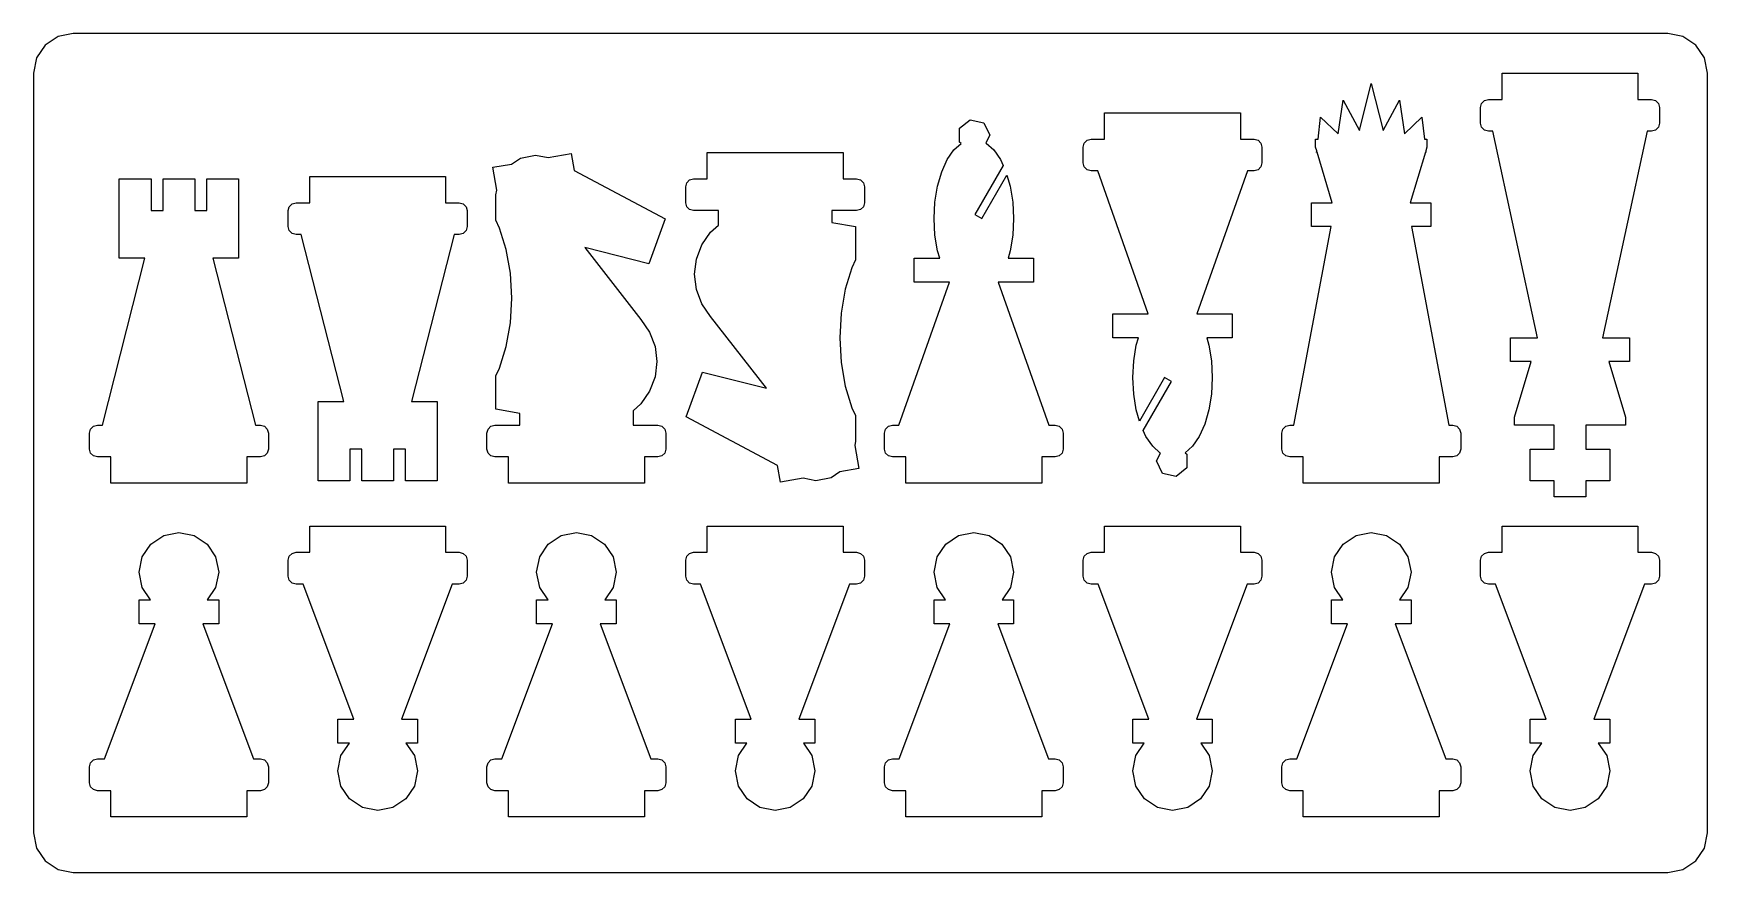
# Model space of a CAD drawing. Header units: metres. Extents: x 0 to 210, y 0 to 105.
import ezdxf

# ---------------------------------------------------------------- set-up
doc = ezdxf.new("R2010")
doc.units = ezdxf.units.M

msp = doc.modelspace()

# ---------------------------------------------------------------- linework, layer by layer
for p, q in [((4.7, 105.3), (2.78658, 104.919)), ((205.3, 105.3), (4.7, 105.3)), ((207.213, 104.919), (205.3, 105.3)), ((1.16446, 103.836), (0.0806, 102.213)), ((2.78658, 104.919), (1.16446, 103.836)), ((208.836, 103.836), (207.213, 104.919)), ((209.919, 102.213), (208.836, 103.836)), ((0.0806, 102.213), (-0.29999, 100.3)), ((210.3, 100.3), (209.919, 102.213)), ((-0.29999, 100.3), (-0.29999, 4.7)), ((166.524, 93.0944), (168, 99)), ((168, 99), (169.476, 93.0944)), ((184.45, 97), (184.45, 100.3)), ((184.45, 100.3), (201.55, 100.3)), ((201.55, 100.3), (201.55, 97)), ((210.3, 4.7), (210.3, 100.3)), ((163.831, 92.677), (164.458, 96.9088)), ((164.458, 96.9088), (166.524, 93.0944)), ((169.476, 93.0944), (171.542, 96.9088)), ((171.542, 96.9088), (172.169, 92.677)), ((182.25, 96.866), (182.75, 97)), ((182.75, 97), (184.45, 97)), ((201.55, 97), (203.25, 97)), ((203.25, 97), (203.75, 96.866)), ((134.45, 92), (134.45, 95.3)), ((134.45, 95.3), (151.55, 95.3)), ((151.55, 95.3), (151.55, 92)), ((181.75, 96), (181.884, 96.5)), ((181.75, 94), (181.75, 96)), ((181.884, 96.5), (182.25, 96.866)), ((203.75, 96.866), (204.116, 96.5)), ((204.116, 96.5), (204.25, 96)), ((204.25, 96), (204.25, 94)), ((116.198, 93.3678), (117.555, 94.4498)), ((116.198, 91.6322), (116.198, 93.3678)), ((117.555, 94.4498), (119.247, 94.0637)), ((119.247, 94.0637), (120, 92.5)), ((161.314, 92), (161.632, 94.7588)), ((161.632, 94.7588), (163.831, 92.677)), ((172.169, 92.677), (174.368, 94.7588)), ((174.368, 94.7588), (174.686, 92)), ((181.884, 93.5), (181.75, 94)), ((182.25, 93.134), (181.884, 93.5)), ((182.75, 93), (182.25, 93.134)), ((183.307, 93), (182.75, 93)), ((188.92, 67), (183.307, 93)), ((202.693, 93), (197.08, 67)), ((203.25, 93), (202.693, 93)), ((203.75, 93.134), (203.25, 93)), ((204.116, 93.5), (203.75, 93.134)), ((204.25, 94), (204.116, 93.5)), ((114.654, 89.4314), (115.5, 90.6602)), ((115.5, 90.6602), (116.406, 91.4667)), ((116.406, 91.4667), (116.198, 91.6322)), ((120, 92.5), (119.527, 91.5182)), ((119.527, 91.5182), (119.545, 91.5106)), ((119.545, 91.5106), (120.5, 90.6602)), ((120.5, 90.6602), (121.346, 89.4314)), ((131.75, 91), (131.884, 91.5)), ((131.75, 89), (131.75, 91)), ((131.884, 91.5), (132.25, 91.866)), ((132.25, 91.866), (132.75, 92)), ((132.75, 92), (134.45, 92)), ((151.55, 92), (153.25, 92)), ((153.25, 92), (153.75, 91.866)), ((153.75, 91.866), (154.116, 91.5)), ((154.116, 91.5), (154.25, 91)), ((154.25, 91), (154.25, 89)), ((161, 91), (161, 92)), ((161, 92), (161.314, 92)), ((161.144, 90.5197), (161, 91)), ((174.686, 92), (175, 92)), ((175, 91), (174.856, 90.5197)), ((175, 92), (175, 91)), ((57.4791, 88.4544), (59.8415, 88.871)), ((57.988, 85.5681), (57.4791, 88.4544)), ((59.8415, 88.871), (60.9616, 89.6194)), ((60.9616, 89.6194), (62.875, 90)), ((62.875, 90), (64.4583, 89.685)), ((64.4583, 89.685), (67.3271, 90.1909)), ((67.3271, 90.1909), (67.7015, 88.068)), ((84.45, 87), (84.45, 90.3)), ((84.45, 90.3), (101.55, 90.3)), ((101.55, 90.3), (101.55, 87)), ((113.955, 87.8778), (114.654, 89.4314)), ((121.692, 88.6624), (118.134, 82.5)), ((121.346, 89.4314), (121.692, 88.6624)), ((131.884, 88.5), (131.75, 89)), ((132.25, 88.134), (131.884, 88.5)), ((154.116, 88.5), (153.75, 88.134)), ((154.25, 89), (154.116, 88.5)), ((161.121, 90.3159), (161.144, 90.5197)), ((161.197, 90.3437), (161.121, 90.3159)), ((163.1, 84), (161.197, 90.3437)), ((174.803, 90.3437), (172.9, 84)), ((174.879, 90.3159), (174.803, 90.3437)), ((174.856, 90.5197), (174.879, 90.3159)), ((10.5, 77), (10.5, 87)), ((10.5, 87), (14.5, 87)), ((14.5, 87), (14.5, 83)), ((16, 83), (16, 87)), ((16, 87), (20, 87)), ((20, 87), (20, 83)), ((21.5, 83), (21.5, 87)), ((21.5, 87), (25.5, 87)), ((25.5, 87), (25.5, 77)), ((34.45, 84), (34.45, 87.3)), ((34.45, 87.3), (51.55, 87.3)), ((51.55, 87.3), (51.55, 84)), ((67.7015, 88.068), (79.1815, 81.9541)), ((81.75, 86), (81.884, 86.5)), ((81.884, 86.5), (82.25, 86.866)), ((82.25, 86.866), (82.75, 87)), ((82.75, 87), (84.45, 87)), ((101.55, 87), (103.25, 87)), ((103.25, 87), (103.75, 86.866)), ((103.75, 86.866), (104.116, 86.5)), ((104.116, 86.5), (104.25, 86)), ((113.432, 86.0674), (113.955, 87.8778)), ((119, 82), (122.161, 87.4754)), ((122.161, 87.4754), (122.568, 86.0674)), ((132.75, 88), (132.25, 88.134)), ((133.582, 88), (132.75, 88)), ((139.94, 70), (133.582, 88)), ((152.418, 88), (146.06, 70)), ((153.25, 88), (152.418, 88)), ((153.75, 88.134), (153.25, 88)), ((57.875, 85), (57.988, 85.5681)), ((57.875, 81.8), (57.875, 85)), ((81.75, 84), (81.75, 86)), ((104.25, 86), (104.25, 84)), ((113.109, 84.0791), (113.432, 86.0674)), ((122.568, 86.0674), (122.891, 84.0791)), ((14.5, 83), (16, 83)), ((20, 83), (21.5, 83)), ((31.75, 83), (31.884, 83.5)), ((31.75, 81), (31.75, 83)), ((31.884, 83.5), (32.25, 83.866)), ((32.25, 83.866), (32.75, 84)), ((32.75, 84), (34.45, 84)), ((51.55, 84), (53.25, 84)), ((53.25, 84), (53.75, 83.866)), ((53.75, 83.866), (54.116, 83.5)), ((54.116, 83.5), (54.25, 83)), ((54.25, 83), (54.25, 81)), ((81.884, 83.5), (81.75, 84)), ((82.25, 83.134), (81.884, 83.5)), ((82.75, 83), (82.25, 83.134)), ((85.875, 83), (82.75, 83)), ((85.875, 81.1804), (85.875, 83)), ((103.25, 83), (100.125, 83)), ((100.125, 83), (100.125, 81.5161)), ((103.75, 83.134), (103.25, 83)), ((104.116, 83.5), (103.75, 83.134)), ((104.25, 84), (104.116, 83.5)), ((113, 82), (113.109, 84.0791)), ((118.134, 82.5), (119, 82)), ((122.891, 84.0791), (123, 82)), ((160.5, 81), (160.5, 84)), ((160.5, 84), (163.1, 84)), ((172.9, 84), (175.5, 84)), ((175.5, 84), (175.5, 81)), ((31.884, 80.5), (31.75, 81)), ((32.25, 80.134), (31.884, 80.5)), ((32.75, 80), (32.25, 80.134)), ((53.75, 80.134), (53.25, 80)), ((54.116, 80.5), (53.75, 80.134)), ((54.25, 81), (54.116, 80.5)), ((58.3471, 80.8168), (57.875, 81.8)), ((59.1834, 78.101), (58.3471, 80.8168)), ((79.1815, 81.9541), (77.1294, 76.3159)), ((83.7914, 78.7178), (84.8869, 80.305)), ((84.8869, 80.305), (85.875, 81.1804)), ((100.125, 81.5161), (103.125, 81)), ((103.125, 81), (103.125, 76.8)), ((113.109, 79.9209), (113, 82)), ((123, 82), (122.891, 79.9209)), ((158.25, 56), (162.938, 81)), ((162.938, 81), (160.5, 81)), ((175.5, 81), (173.062, 81)), ((173.062, 81), (177.75, 56)), ((33.3839, 80), (32.75, 80)), ((38.7277, 59), (33.3839, 80)), ((52.6161, 80), (47.2723, 59)), ((53.25, 80), (52.6161, 80)), ((59.7002, 75.1187), (59.1834, 78.101)), ((77.1294, 76.3159), (69.0656, 78.3432)), ((69.0656, 78.3432), (76.1131, 69.305)), ((83.1075, 76.9145), (83.7914, 78.7178)), ((113.432, 77.9326), (113.109, 79.9209)), ((113.702, 77), (113.432, 77.9326)), ((122.568, 77.9326), (122.298, 77)), ((122.891, 79.9209), (122.568, 77.9326)), ((8.38393, 56), (13.7277, 77)), ((13.7277, 77), (10.5, 77)), ((25.5, 77), (22.2723, 77)), ((22.2723, 77), (27.6161, 56)), ((82.875, 75), (83.1075, 76.9145)), ((102.653, 75.8168), (101.817, 73.1011)), ((103.125, 76.8), (102.653, 75.8168)), ((110.5, 74), (110.5, 77)), ((110.5, 77), (113.702, 77)), ((122.298, 77), (125.5, 77)), ((125.5, 77), (125.5, 74)), ((59.875, 72), (59.7002, 75.1187)), ((83.1075, 73.0855), (82.875, 75)), ((108.582, 56), (114.94, 74)), ((114.94, 74), (110.5, 74)), ((125.5, 74), (121.06, 74)), ((121.06, 74), (127.418, 56)), ((59.7002, 68.8813), (59.875, 72)), ((83.7914, 71.2822), (83.1075, 73.0855)), ((101.817, 73.1011), (101.3, 70.1187)), ((84.8869, 69.695), (83.7914, 71.2822)), ((91.9344, 60.6568), (84.8869, 69.695)), ((101.3, 70.1187), (101.125, 67)), ((135.5, 67), (135.5, 70)), ((135.5, 70), (139.94, 70)), ((146.06, 70), (150.5, 70)), ((150.5, 70), (150.5, 67)), ((59.1834, 65.8989), (59.7002, 68.8813)), ((76.1131, 69.305), (77.2086, 67.7178)), ((77.2086, 67.7178), (77.8925, 65.9145)), ((58.3471, 63.1832), (59.1834, 65.8989)), ((77.8925, 65.9145), (78.125, 64)), ((101.125, 67), (101.3, 63.8813)), ((138.702, 67), (135.5, 67)), ((138.109, 64.0791), (138.432, 66.0674)), ((138.432, 66.0674), (138.702, 67)), ((150.5, 67), (147.298, 67)), ((147.298, 67), (147.568, 66.0674)), ((147.568, 66.0674), (147.891, 64.0791)), ((185.5, 64), (185.5, 67)), ((185.5, 67), (188.92, 67)), ((197.08, 67), (200.5, 67)), ((200.5, 67), (200.5, 64)), ((57.875, 62.2), (58.3471, 63.1832)), ((78.125, 64), (77.8925, 62.0855)), ((101.3, 63.8813), (101.817, 60.899)), ((138, 62), (138.109, 64.0791)), ((147.891, 64.0791), (148, 62)), ((188.1, 64), (185.5, 64)), ((186, 57), (188.1, 64)), ((200.5, 64), (197.9, 64)), ((197.9, 64), (200, 57)), ((57.875, 58), (57.875, 62.2)), ((77.8925, 62.0855), (77.2086, 60.2822)), ((81.8185, 57.0459), (83.8706, 62.6841)), ((83.8706, 62.6841), (91.9344, 60.6568)), ((138.109, 59.9209), (138, 62)), ((142, 62), (138.839, 56.5246)), ((139.308, 55.3376), (142.866, 61.5)), ((142.866, 61.5), (142, 62)), ((148, 62), (147.891, 59.9209)), ((35.5, 49), (35.5, 59)), ((35.5, 59), (38.7277, 59)), ((47.2723, 59), (50.5, 59)), ((50.5, 59), (50.5, 49)), ((77.2086, 60.2822), (76.1131, 58.695)), ((101.817, 60.899), (102.653, 58.1832)), ((138.432, 57.9326), (138.109, 59.9209)), ((147.891, 59.9209), (147.568, 57.9326)), ((60.875, 57.4839), (57.875, 58)), ((60.875, 56), (60.875, 57.4839)), ((76.1131, 58.695), (75.125, 57.8196)), ((75.125, 57.8196), (75.125, 56)), ((93.2985, 50.932), (81.8185, 57.0459)), ((102.653, 58.1832), (103.125, 57.2)), ((103.125, 57.2), (103.125, 54)), ((138.839, 56.5246), (138.432, 57.9326)), ((147.568, 57.9326), (147.045, 56.1222)), ((186, 56), (186, 57)), ((200, 57), (200, 56)), ((6.75, 55), (6.88399, 55.5)), ((6.75, 53), (6.75, 55)), ((6.88399, 55.5), (7.25, 55.866)), ((7.25, 55.866), (7.75, 56)), ((7.75, 56), (8.38393, 56)), ((27.6161, 56), (28.25, 56)), ((28.25, 56), (28.75, 55.866)), ((28.75, 55.866), (29.116, 55.5)), ((29.116, 55.5), (29.25, 55)), ((29.25, 55), (29.25, 53)), ((56.75, 55), (56.884, 55.5)), ((56.75, 53), (56.75, 55)), ((56.884, 55.5), (57.25, 55.866)), ((57.25, 55.866), (57.75, 56)), ((57.75, 56), (60.875, 56)), ((75.125, 56), (78.25, 56)), ((78.25, 56), (78.75, 55.866)), ((78.75, 55.866), (79.116, 55.5)), ((79.116, 55.5), (79.25, 55)), ((79.25, 55), (79.25, 53)), ((106.75, 55), (106.884, 55.5)), ((106.75, 53), (106.75, 55)), ((106.884, 55.5), (107.25, 55.866)), ((107.25, 55.866), (107.75, 56)), ((107.75, 56), (108.582, 56)), ((127.418, 56), (128.25, 56)), ((128.25, 56), (128.75, 55.866)), ((128.75, 55.866), (129.116, 55.5)), ((129.116, 55.5), (129.25, 55)), ((129.25, 55), (129.25, 53)), ((139.654, 54.5686), (139.308, 55.3376)), ((147.045, 56.1222), (146.346, 54.5686)), ((156.75, 55), (156.884, 55.5)), ((156.75, 53), (156.75, 55)), ((156.884, 55.5), (157.25, 55.866)), ((157.25, 55.866), (157.75, 56)), ((157.75, 56), (158.25, 56)), ((177.75, 56), (178.25, 56)), ((178.25, 56), (178.75, 55.866)), ((178.75, 55.866), (179.116, 55.5)), ((179.116, 55.5), (179.25, 55)), ((179.25, 55), (179.25, 53)), ((191, 56), (186, 56)), ((191, 53), (191, 56)), ((200, 56), (195, 56)), ((195, 56), (195, 53)), ((6.88399, 52.5), (6.75, 53)), ((29.25, 53), (29.116, 52.5)), ((41, 53), (39.5, 53)), ((39.5, 53), (39.5, 49)), ((41, 49), (41, 53)), ((46.5, 53), (45, 53)), ((45, 53), (45, 49)), ((46.5, 49), (46.5, 53)), ((56.884, 52.5), (56.75, 53)), ((79.25, 53), (79.116, 52.5)), ((103.125, 54), (103.012, 53.4319)), ((103.012, 53.4319), (103.521, 50.5456)), ((106.884, 52.5), (106.75, 53)), ((129.25, 53), (129.116, 52.5)), ((140.5, 53.3398), (139.654, 54.5686)), ((141.455, 52.4894), (140.5, 53.3398)), ((145.5, 53.3398), (144.594, 52.5333)), ((146.346, 54.5686), (145.5, 53.3398)), ((156.884, 52.5), (156.75, 53)), ((179.25, 53), (179.116, 52.5)), ((188, 49), (188, 53)), ((188, 53), (191, 53)), ((195, 53), (198, 53)), ((198, 53), (198, 49)), ((7.25, 52.134), (6.88399, 52.5)), ((7.75, 52), (7.25, 52.134)), ((9.45001, 52), (7.75, 52)), ((9.45001, 48.7), (9.45001, 52)), ((28.25, 52), (26.55, 52)), ((26.55, 52), (26.55, 48.7)), ((28.75, 52.134), (28.25, 52)), ((29.116, 52.5), (28.75, 52.134)), ((57.25, 52.134), (56.884, 52.5)), ((57.75, 52), (57.25, 52.134)), ((59.45, 52), (57.75, 52)), ((59.45, 48.7), (59.45, 52)), ((78.25, 52), (76.55, 52)), ((76.55, 52), (76.55, 48.7)), ((78.75, 52.134), (78.25, 52)), ((79.116, 52.5), (78.75, 52.134)), ((93.6729, 48.8091), (93.2985, 50.932)), ((103.521, 50.5456), (101.158, 50.129)), ((107.25, 52.134), (106.884, 52.5)), ((107.75, 52), (107.25, 52.134)), ((109.45, 52), (107.75, 52)), ((109.45, 48.7), (109.45, 52)), ((128.25, 52), (126.55, 52)), ((126.55, 52), (126.55, 48.7)), ((128.75, 52.134), (128.25, 52)), ((129.116, 52.5), (128.75, 52.134)), ((141, 51.5), (141.473, 52.4818)), ((141.753, 49.9363), (141, 51.5)), ((141.473, 52.4818), (141.455, 52.4894)), ((144.802, 50.6322), (143.445, 49.5502)), ((144.594, 52.5333), (144.802, 52.3678)), ((144.802, 52.3678), (144.802, 50.6322)), ((157.25, 52.134), (156.884, 52.5)), ((157.75, 52), (157.25, 52.134)), ((159.45, 52), (157.75, 52)), ((159.45, 48.7), (159.45, 52)), ((178.25, 52), (176.55, 52)), ((176.55, 52), (176.55, 48.7)), ((178.75, 52.134), (178.25, 52)), ((179.116, 52.5), (178.75, 52.134)), ((26.55, 48.7), (9.45001, 48.7)), ((39.5, 49), (35.5, 49)), ((45, 49), (41, 49)), ((50.5, 49), (46.5, 49)), ((76.55, 48.7), (59.45, 48.7)), ((96.5417, 49.315), (93.6729, 48.8091)), ((98.125, 49), (96.5417, 49.315)), ((100.038, 49.3806), (98.125, 49)), ((101.158, 50.129), (100.038, 49.3806)), ((126.55, 48.7), (109.45, 48.7)), ((143.445, 49.5502), (141.753, 49.9363)), ((176.55, 48.7), (159.45, 48.7)), ((191, 49), (188, 49)), ((191, 47), (191, 49)), ((198, 49), (195, 49)), ((195, 49), (195, 47)), ((195, 47), (191, 47)), ((16.0866, 42.1194), (18, 42.5)), ((18, 42.5), (19.9134, 42.1194)), ((34.45, 40), (34.45, 43.3)), ((34.45, 43.3), (51.55, 43.3)), ((51.55, 43.3), (51.55, 40)), ((66.0866, 42.1194), (68, 42.5)), ((68, 42.5), (69.9134, 42.1194)), ((84.45, 40), (84.45, 43.3)), ((84.45, 43.3), (101.55, 43.3)), ((101.55, 43.3), (101.55, 40)), ((116.087, 42.1194), (118, 42.5)), ((118, 42.5), (119.913, 42.1194)), ((134.45, 40), (134.45, 43.3)), ((134.45, 43.3), (151.55, 43.3)), ((151.55, 43.3), (151.55, 40)), ((166.087, 42.1194), (168, 42.5)), ((168, 42.5), (169.913, 42.1194)), ((184.45, 40), (184.45, 43.3)), ((184.45, 43.3), (201.55, 43.3)), ((201.55, 43.3), (201.55, 40)), ((13.3806, 39.4134), (14.4645, 41.0355)), ((14.4645, 41.0355), (16.0866, 42.1194)), ((19.9134, 42.1194), (21.5355, 41.0355)), ((21.5355, 41.0355), (22.6194, 39.4134)), ((63.3806, 39.4134), (64.4645, 41.0355)), ((64.4645, 41.0355), (66.0866, 42.1194)), ((69.9134, 42.1194), (71.5355, 41.0355)), ((71.5355, 41.0355), (72.6194, 39.4134)), ((113.381, 39.4134), (114.464, 41.0355)), ((114.464, 41.0355), (116.087, 42.1194)), ((119.913, 42.1194), (121.536, 41.0355)), ((121.536, 41.0355), (122.619, 39.4134)), ((163.381, 39.4134), (164.464, 41.0355)), ((164.464, 41.0355), (166.087, 42.1194)), ((169.913, 42.1194), (171.536, 41.0355)), ((171.536, 41.0355), (172.619, 39.4134)), ((13, 37.5), (13.3806, 39.4134)), ((22.6194, 39.4134), (23, 37.5)), ((31.75, 39), (31.884, 39.5)), ((31.75, 37), (31.75, 39)), ((31.884, 39.5), (32.25, 39.866)), ((32.25, 39.866), (32.75, 40)), ((32.75, 40), (34.45, 40)), ((51.55, 40), (53.25, 40)), ((53.25, 40), (53.75, 39.866)), ((53.75, 39.866), (54.116, 39.5)), ((54.116, 39.5), (54.25, 39)), ((54.25, 39), (54.25, 37)), ((63, 37.5), (63.3806, 39.4134)), ((72.6194, 39.4134), (73, 37.5)), ((81.75, 39), (81.884, 39.5)), ((81.75, 37), (81.75, 39)), ((81.884, 39.5), (82.25, 39.866)), ((82.25, 39.866), (82.75, 40)), ((82.75, 40), (84.45, 40)), ((101.55, 40), (103.25, 40)), ((103.25, 40), (103.75, 39.866)), ((103.75, 39.866), (104.116, 39.5)), ((104.116, 39.5), (104.25, 39)), ((104.25, 39), (104.25, 37)), ((113, 37.5), (113.381, 39.4134)), ((122.619, 39.4134), (123, 37.5)), ((131.75, 39), (131.884, 39.5)), ((131.75, 37), (131.75, 39)), ((131.884, 39.5), (132.25, 39.866)), ((132.25, 39.866), (132.75, 40)), ((132.75, 40), (134.45, 40)), ((151.55, 40), (153.25, 40)), ((153.25, 40), (153.75, 39.866)), ((153.75, 39.866), (154.116, 39.5)), ((154.116, 39.5), (154.25, 39)), ((154.25, 39), (154.25, 37)), ((163, 37.5), (163.381, 39.4134)), ((172.619, 39.4134), (173, 37.5)), ((181.75, 39), (181.884, 39.5)), ((181.75, 37), (181.75, 39)), ((181.884, 39.5), (182.25, 39.866)), ((182.25, 39.866), (182.75, 40)), ((182.75, 40), (184.45, 40)), ((201.55, 40), (203.25, 40)), ((203.25, 40), (203.75, 39.866)), ((203.75, 39.866), (204.116, 39.5)), ((204.116, 39.5), (204.25, 39)), ((204.25, 39), (204.25, 37)), ((13.3806, 35.5866), (13, 37.5)), ((23, 37.5), (22.6194, 35.5866)), ((31.884, 36.5), (31.75, 37)), ((32.25, 36.134), (31.884, 36.5)), ((32.75, 36), (32.25, 36.134)), ((33.625, 36), (32.75, 36)), ((40, 19), (33.625, 36)), ((52.375, 36), (46, 19)), ((53.25, 36), (52.375, 36)), ((53.75, 36.134), (53.25, 36)), ((54.116, 36.5), (53.75, 36.134)), ((54.25, 37), (54.116, 36.5)), ((63.3806, 35.5866), (63, 37.5)), ((73, 37.5), (72.6194, 35.5866)), ((81.884, 36.5), (81.75, 37)), ((82.25, 36.134), (81.884, 36.5)), ((82.75, 36), (82.25, 36.134)), ((83.625, 36), (82.75, 36)), ((90, 19), (83.625, 36)), ((102.375, 36), (96, 19)), ((103.25, 36), (102.375, 36)), ((103.75, 36.134), (103.25, 36)), ((104.116, 36.5), (103.75, 36.134)), ((104.25, 37), (104.116, 36.5)), ((113.381, 35.5866), (113, 37.5)), ((123, 37.5), (122.619, 35.5866)), ((131.884, 36.5), (131.75, 37)), ((132.25, 36.134), (131.884, 36.5)), ((132.75, 36), (132.25, 36.134)), ((133.625, 36), (132.75, 36)), ((140, 19), (133.625, 36)), ((152.375, 36), (146, 19)), ((153.25, 36), (152.375, 36)), ((153.75, 36.134), (153.25, 36)), ((154.116, 36.5), (153.75, 36.134)), ((154.25, 37), (154.116, 36.5)), ((163.381, 35.5866), (163, 37.5)), ((173, 37.5), (172.619, 35.5866)), ((181.884, 36.5), (181.75, 37)), ((182.25, 36.134), (181.884, 36.5)), ((182.75, 36), (182.25, 36.134)), ((183.625, 36), (182.75, 36)), ((190, 19), (183.625, 36)), ((202.375, 36), (196, 19)), ((203.25, 36), (202.375, 36)), ((203.75, 36.134), (203.25, 36)), ((204.116, 36.5), (203.75, 36.134)), ((204.25, 37), (204.116, 36.5)), ((13, 31), (13, 34)), ((13, 34), (14.4407, 34)), ((14.4407, 34), (13.3806, 35.5866)), ((22.6194, 35.5866), (21.5593, 34)), ((21.5593, 34), (23, 34)), ((23, 34), (23, 31)), ((63, 31), (63, 34)), ((63, 34), (64.4407, 34)), ((64.4407, 34), (63.3806, 35.5866)), ((72.6194, 35.5866), (71.5593, 34)), ((71.5593, 34), (73, 34)), ((73, 34), (73, 31)), ((113, 31), (113, 34)), ((113, 34), (114.441, 34)), ((114.441, 34), (113.381, 35.5866)), ((122.619, 35.5866), (121.559, 34)), ((121.559, 34), (123, 34)), ((123, 34), (123, 31)), ((163, 31), (163, 34)), ((163, 34), (164.441, 34)), ((164.441, 34), (163.381, 35.5866)), ((172.619, 35.5866), (171.559, 34)), ((171.559, 34), (173, 34)), ((173, 34), (173, 31)), ((8.625, 14), (15, 31)), ((15, 31), (13, 31)), ((23, 31), (21, 31)), ((21, 31), (27.375, 14)), ((58.625, 14), (65, 31)), ((65, 31), (63, 31)), ((73, 31), (71, 31)), ((71, 31), (77.375, 14)), ((108.625, 14), (115, 31)), ((115, 31), (113, 31)), ((123, 31), (121, 31)), ((121, 31), (127.375, 14)), ((158.625, 14), (165, 31)), ((165, 31), (163, 31)), ((173, 31), (171, 31)), ((171, 31), (177.375, 14)), ((38, 16), (38, 19)), ((38, 19), (40, 19)), ((46, 19), (48, 19)), ((48, 19), (48, 16)), ((88, 16), (88, 19)), ((88, 19), (90, 19)), ((96, 19), (98, 19)), ((98, 19), (98, 16)), ((138, 16), (138, 19)), ((138, 19), (140, 19)), ((146, 19), (148, 19)), ((148, 19), (148, 16)), ((188, 16), (188, 19)), ((188, 19), (190, 19)), ((196, 19), (198, 19)), ((198, 19), (198, 16)), ((39.4407, 16), (38, 16)), ((38.3806, 14.4134), (39.4407, 16)), ((48, 16), (46.5592, 16)), ((46.5592, 16), (47.6194, 14.4134)), ((89.4407, 16), (88, 16)), ((88.3806, 14.4134), (89.4407, 16)), ((98, 16), (96.5593, 16)), ((96.5593, 16), (97.6194, 14.4134)), ((139.441, 16), (138, 16)), ((138.381, 14.4134), (139.441, 16)), ((148, 16), (146.559, 16)), ((146.559, 16), (147.619, 14.4134)), ((189.441, 16), (188, 16)), ((188.381, 14.4134), (189.441, 16)), ((198, 16), (196.559, 16)), ((196.559, 16), (197.619, 14.4134)), ((6.75, 13), (6.88399, 13.5)), ((6.75, 11), (6.75, 13)), ((6.88399, 13.5), (7.25, 13.866)), ((7.25, 13.866), (7.75, 14)), ((7.75, 14), (8.625, 14)), ((27.375, 14), (28.25, 14)), ((28.25, 14), (28.75, 13.866)), ((28.75, 13.866), (29.116, 13.5)), ((29.116, 13.5), (29.25, 13)), ((29.25, 13), (29.25, 11)), ((38, 12.5), (38.3806, 14.4134)), ((47.6194, 14.4134), (48, 12.5)), ((56.75, 13), (56.884, 13.5)), ((56.75, 11), (56.75, 13)), ((56.884, 13.5), (57.25, 13.866)), ((57.25, 13.866), (57.75, 14)), ((57.75, 14), (58.625, 14)), ((77.375, 14), (78.25, 14)), ((78.25, 14), (78.75, 13.866)), ((78.75, 13.866), (79.116, 13.5)), ((79.116, 13.5), (79.25, 13)), ((79.25, 13), (79.25, 11)), ((88, 12.5), (88.3806, 14.4134)), ((97.6194, 14.4134), (98, 12.5)), ((106.75, 13), (106.884, 13.5)), ((106.75, 11), (106.75, 13)), ((106.884, 13.5), (107.25, 13.866)), ((107.25, 13.866), (107.75, 14)), ((107.75, 14), (108.625, 14)), ((127.375, 14), (128.25, 14)), ((128.25, 14), (128.75, 13.866)), ((128.75, 13.866), (129.116, 13.5)), ((129.116, 13.5), (129.25, 13)), ((129.25, 13), (129.25, 11)), ((138, 12.5), (138.381, 14.4134)), ((147.619, 14.4134), (148, 12.5)), ((156.75, 13), (156.884, 13.5)), ((156.75, 11), (156.75, 13)), ((156.884, 13.5), (157.25, 13.866)), ((157.25, 13.866), (157.75, 14)), ((157.75, 14), (158.625, 14)), ((177.375, 14), (178.25, 14)), ((178.25, 14), (178.75, 13.866)), ((178.75, 13.866), (179.116, 13.5)), ((179.116, 13.5), (179.25, 13)), ((179.25, 13), (179.25, 11)), ((188, 12.5), (188.381, 14.4134)), ((197.619, 14.4134), (198, 12.5)), ((6.88399, 10.5), (6.75, 11)), ((29.25, 11), (29.116, 10.5)), ((38.3806, 10.5866), (38, 12.5)), ((39.4645, 8.96448), (38.3806, 10.5866)), ((47.6194, 10.5866), (46.5355, 8.96448)), ((48, 12.5), (47.6194, 10.5866)), ((56.884, 10.5), (56.75, 11)), ((79.25, 11), (79.116, 10.5)), ((88.3806, 10.5866), (88, 12.5)), ((89.4645, 8.96448), (88.3806, 10.5866)), ((97.6194, 10.5866), (96.5355, 8.96448)), ((98, 12.5), (97.6194, 10.5866)), ((106.884, 10.5), (106.75, 11)), ((129.25, 11), (129.116, 10.5)), ((138.381, 10.5866), (138, 12.5)), ((139.464, 8.96448), (138.381, 10.5866)), ((147.619, 10.5866), (146.536, 8.96448)), ((148, 12.5), (147.619, 10.5866)), ((156.884, 10.5), (156.75, 11)), ((179.25, 11), (179.116, 10.5)), ((188.381, 10.5866), (188, 12.5)), ((189.464, 8.96448), (188.381, 10.5866)), ((197.619, 10.5866), (196.536, 8.96448)), ((198, 12.5), (197.619, 10.5866)), ((7.25, 10.134), (6.88399, 10.5)), ((7.75, 10), (7.25, 10.134)), ((9.45001, 10), (7.75, 10)), ((9.45001, 6.70001), (9.45001, 10)), ((28.25, 10), (26.55, 10)), ((26.55, 10), (26.55, 6.70001)), ((28.75, 10.134), (28.25, 10)), ((29.116, 10.5), (28.75, 10.134)), ((41.0866, 7.88062), (39.4645, 8.96448)), ((46.5355, 8.96448), (44.9134, 7.88062)), ((57.25, 10.134), (56.884, 10.5)), ((57.75, 10), (57.25, 10.134)), ((59.45, 10), (57.75, 10)), ((59.45, 6.70001), (59.45, 10)), ((78.25, 10), (76.55, 10)), ((76.55, 10), (76.55, 6.70001)), ((78.75, 10.134), (78.25, 10)), ((79.116, 10.5), (78.75, 10.134)), ((91.0866, 7.88062), (89.4645, 8.96448)), ((96.5355, 8.96448), (94.9134, 7.88062)), ((107.25, 10.134), (106.884, 10.5)), ((107.75, 10), (107.25, 10.134)), ((109.45, 10), (107.75, 10)), ((109.45, 6.70001), (109.45, 10)), ((128.25, 10), (126.55, 10)), ((126.55, 10), (126.55, 6.70001)), ((128.75, 10.134), (128.25, 10)), ((129.116, 10.5), (128.75, 10.134)), ((141.087, 7.88062), (139.464, 8.96448)), ((146.536, 8.96448), (144.913, 7.88062)), ((157.25, 10.134), (156.884, 10.5)), ((157.75, 10), (157.25, 10.134)), ((159.45, 10), (157.75, 10)), ((159.45, 6.70001), (159.45, 10)), ((178.25, 10), (176.55, 10)), ((176.55, 10), (176.55, 6.70001)), ((178.75, 10.134), (178.25, 10)), ((179.116, 10.5), (178.75, 10.134)), ((191.087, 7.88062), (189.464, 8.96448)), ((196.536, 8.96448), (194.913, 7.88062)), ((26.55, 6.70001), (9.45001, 6.70001)), ((43, 7.5), (41.0866, 7.88062)), ((44.9134, 7.88062), (43, 7.5)), ((76.55, 6.70001), (59.45, 6.70001)), ((93, 7.5), (91.0866, 7.88062)), ((94.9134, 7.88062), (93, 7.5)), ((126.55, 6.70001), (109.45, 6.70001)), ((143, 7.5), (141.087, 7.88062)), ((144.913, 7.88062), (143, 7.5)), ((176.55, 6.70001), (159.45, 6.70001)), ((193, 7.5), (191.087, 7.88062)), ((194.913, 7.88062), (193, 7.5)), ((-0.29999, 4.7), (0.0806, 2.78658)), ((209.919, 2.78658), (210.3, 4.7)), ((0.0806, 2.78658), (1.16446, 1.16446)), ((208.836, 1.16446), (209.919, 2.78658)), ((1.16446, 1.16446), (2.78658, 0.0806)), ((2.78658, 0.0806), (4.7, -0.29999)), ((205.3, -0.29999), (207.213, 0.0806)), ((207.213, 0.0806), (208.836, 1.16446)), ((4.7, -0.29999), (205.3, -0.29999))]:
    msp.add_line(p, q)

doc.saveas('drawing.dxf')
